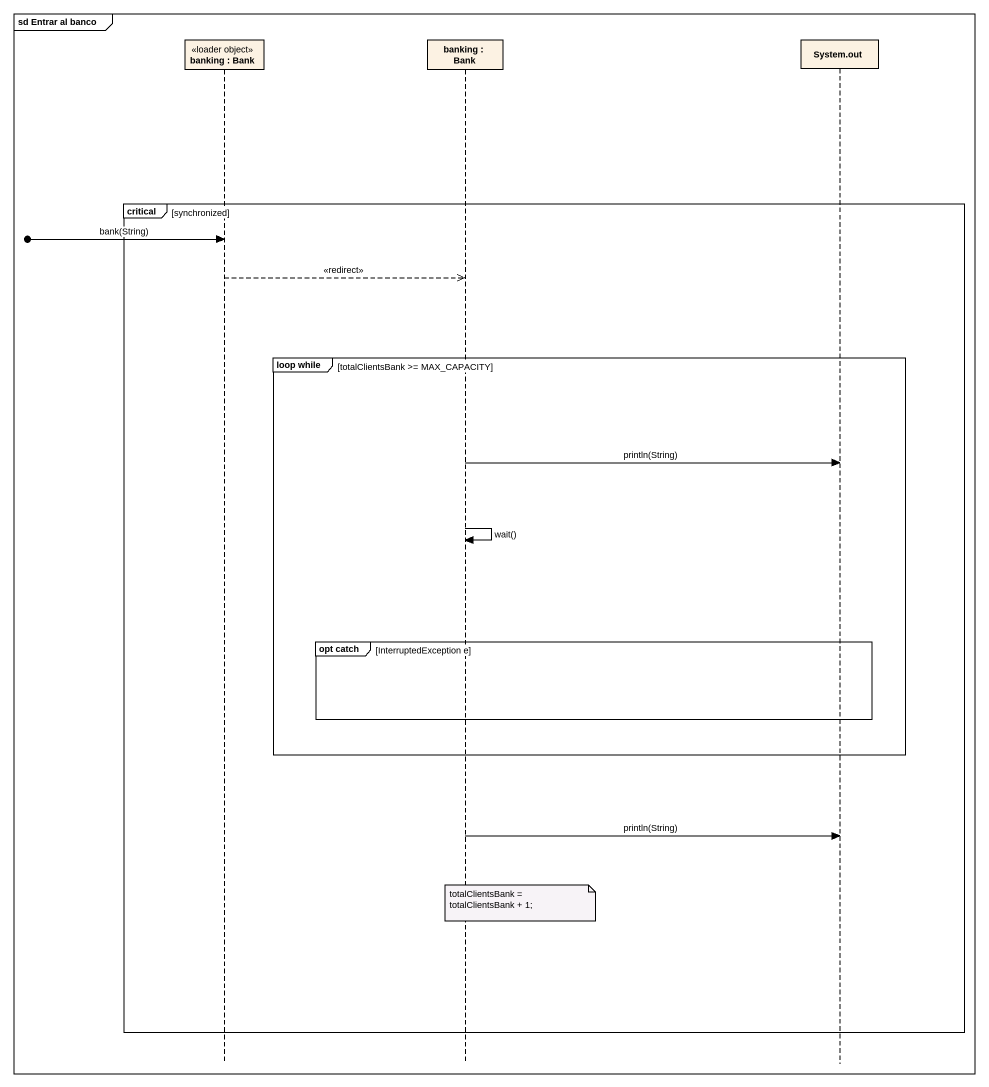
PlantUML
@startuml
mainframe sd Entrar al banco
hide footbox
participant "banking : Bank" as banking <<loader object>>
participant "banking : Bank" as banking_2
participant "System.out" as System_out

critical synchronized
  [o-> banking : bank(String)
  banking -->> banking_2 : <<redirect>>
  group loop while [totalClientsBank >= MAX_CAPACITY]
    banking_2 -> System_out : println(String)
    banking_2 -> banking_2 : wait()
    group opt catch [InterruptedException e]
    end
  end
  banking_2 -> System_out : println(String)
  note over banking_2 : totalClientsBank = totalClientsBank + 1;
end
@enduml
